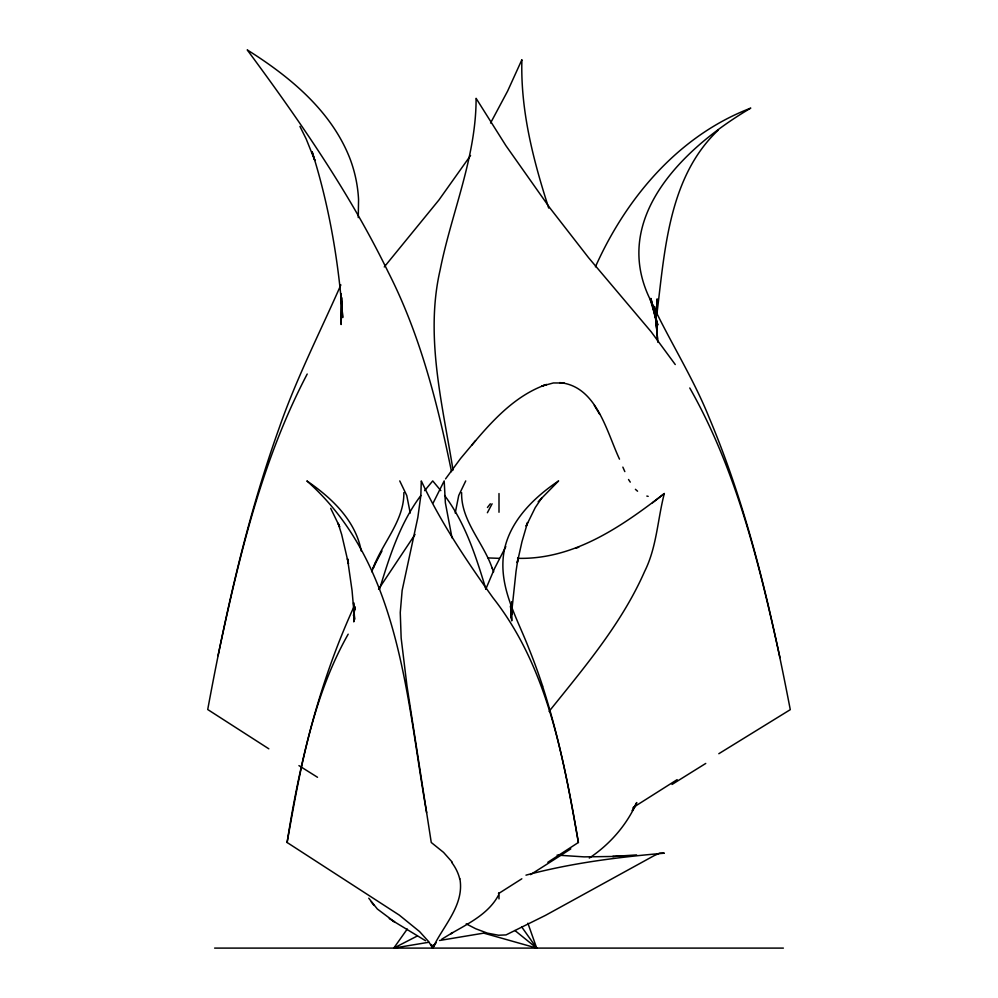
<?xml version="1.0" encoding="UTF-8"?>
<svg xmlns="http://www.w3.org/2000/svg" width="998" height="998" viewBox="0 0 998 998"><rect width="100%" height="100%" fill="white"/><g stroke="black" fill="none" stroke-linecap="round" stroke-linejoin="round"><path stroke-width="1.5" d="M353.903 612.161L353.766 621.879L354.552 606.909M656.584 314.495L657.133 298.889L656.472 315.306M511.662 606.435L511.849 601.757L511.038 617.987L516.041 571.318L518.074 557.919L517.288 562.66L521.966 541.727L527.555 522.553L526.121 526.158L535.24 507.633L541.939 497.64M452.344 862.284L443.561 852.392L431.261 842.487L407.009 686.187L401.159 638.121L400.26 612.572L402.144 590.417L417.85 517.426L420.844 495.519L421.293 480.924C440.729 522.391 466.39 560.539 492.937 597.715C547.752 667.338 563.408 757.557 578.378 842.487L547.827 862.284M455.225 513.047L458.718 495.519L465.729 480.924M656.746 315.218C664.805 251.209 668.311 177.457 718.161 130.189M354.515 606.946L353.878 614.606L354.727 607.994M358.27 217.589L358.556 199.388A143.126 138.36 -33 0 0 349.861 158.345C331.099 110.528 289.557 76.497 247.23 49.9C299.338 120.396 349.699 192.851 388.11 271.893C420.133 334.517 437.461 403.155 451.533 471.692M461.625 492.588C460.901 520.806 483.519 542.613 492.226 568.324M341.915 297.841L341.141 324.537L340.904 293.686M354.901 606.672L353.529 615.641L354.689 608.63M436.176 942.599L432.733 948.1L428.541 941.501L419.597 931.596L399.262 915.091L287.1 842.487C299.562 761.811 319.647 682.008 353.579 607.557M287.1 842.487C299.911 771.429 312.137 697.839 348.177 634.179M340.867 284.879C319.984 332.284 296.356 378.541 279.328 427.581C246.531 519.022 225.348 614.144 207.721 709.528L268.824 748.812M218.038 655.649C238.534 559.391 261.152 461.775 307.209 374.025M433.456 945.181L432.733 948.1L431.061 944.794M379.639 588.957C389.544 556.348 400.111 523.089 420.869 495.519M485.776 589.207L494.521 568.523L505.811 546.617M403.853 492.588C404.302 522.029 380.425 544.634 371.83 571.767M373.252 568.324L375.622 562.51M434.342 944.445L432.733 948.1L431.124 944.445M372.753 568.523L381.972 550.996M517.588 558.319C573.962 559.841 621.766 526.395 664.319 493.548C657.557 519.334 656.846 547.054 644.608 571.48C621.704 623.563 584.354 667.375 549.1 711.399M595.432 266.815C626.27 197.791 678.677 135.628 750.77 108.108C685.688 146.344 609.641 217.29 650.309 299.762C668.672 339.632 692.687 376.72 709.116 417.551C748.488 511.001 771.13 610.414 790.279 709.665L718.822 753.715M433.232 502.817L444.185 480.924L445.37 502.817L452.007 537.86M487.386 512.735L492.101 503.79M490.567 123.028L507.62 91.08L521.904 59.68C520.382 110.466 533.256 160.117 548.7 208.058M498.439 895.281C488.421 914.018 468.324 923.524 450.747 933.766L452.693 932.569L441.79 939.18M415.031 534.454L378.591 589.207M470.557 155.501L438.895 200.037L384.267 266.953M636.687 804.288L632.208 810.675L636.749 802.542C626.594 825.184 609.903 844.333 589.307 858.055M428.853 942.262L393.773 948.1L407.259 929.038M445.545 478.903L460.527 458.556L475.559 440.617M424.637 490.654L432.733 480.924L440.842 490.654M487.448 507.508L490.317 503.803M471.78 445.183C492.363 420.657 515.467 395.171 546.517 384.492L541.889 386.064L553.403 382.958L564.132 382.983M538.172 501.782L558.618 480.924C531.186 499.237 504.477 526.32 502.967 561.225C501.483 592.388 517.95 620.132 528.79 648.263A612.685 604.8 -21.8 0 1 542.638 686.175M652.505 502.805L664.319 493.548M633.006 807.607L677.168 779.625M498.451 893.647L521.829 878.789M393.773 948.1L417.339 935.987M576.008 548.251L578.828 547.141M525.971 875.159C571.218 863.108 617.75 857.145 664.319 853.19L659.666 853.165L654.027 855.698L545.345 915.44L506.036 934.914L498.551 935.238L487.373 933.13L475.697 928.739L466.216 923.861M439.532 940.49L483.756 933.13L536.687 948.1L527.88 923.2M636.612 854.924L612.71 856.484L623.95 855.835M613.259 856.471L584.042 856.87L557.096 855.111M214.62 948.1L783.38 948.1M488.047 557.932L499.299 558.344M559.653 382.608C596.542 385.927 606.435 431.211 619.496 459.142M646.841 496.081L648.176 496.355M389.295 918.597L394.659 921.965L377.344 909.003L368.761 898.2M393.212 921.067L425.522 940.715M514.931 930.523L536.687 948.1L521.68 926.893M635.402 489.307L637.56 491.203M371.219 901.855L374.038 905.46M444.609 495.519C465.367 523.089 475.934 556.348 485.826 588.957M628.54 479.502L630.262 482.134M675.247 364.532L651.207 331.847L588.571 257.709L549.661 207.659L505.936 145.696L476.096 98.328C476.221 157.484 451.508 212.649 440.143 269.922C424.786 336.476 442.513 404.315 453.03 470.12M594.321 405.413L599.623 414.207M689.768 387.985C736.911 471.044 759.49 565.142 779.962 657.62M399.749 480.924L406.76 495.519L410.24 513.047M330.687 508.319L339.682 526.844L338.11 523.251L341.69 534.566L348.477 563.795L347.479 558.693L352.057 590.554L354.589 619.409L353.616 602.68L353.803 607.395M299.949 126.422L306.174 138.947L314.819 160.429L312.112 151.746C329.103 205.501 338.646 261.414 342.701 317.589L341.004 293.637M622.852 467.126L624.835 471.592M492.201 568.274L493.648 571.767M542.575 686.187C559.03 737.135 569.534 789.767 578.378 842.487M650.309 299.762L657.807 325.036L650.883 298.402L656.085 321.194L657.595 339.332M432.022 945.181L432.733 948.1C443.062 925.845 464.569 905.273 459.891 878.789M361.226 550.996C355.675 520.445 331.436 497.69 306.86 480.924C400.697 563.945 406.261 698.163 426.633 812.659M510.352 606.21L511.787 614.556L510.714 604.389L511.712 620.868L511.6 612.56M654.975 310.877L654.513 306.461L656.896 330.438L656.721 321.743M655.449 315.293L657.807 342.239M499 493.548L499 512.261M499 892.661L499 898.899M672.028 784.465A249.163 5.526 -32.2 0 1 705.748 763.445M317.514 777.28A257.347 2.483 32 0 1 298.938 765.616M570.794 848.874A123.977 2.695 -32.1 0 1 530.524 874.622M451.72 862.409A123.977 65.793 1.5 0 1 459.679 878.801"/></g></svg>
